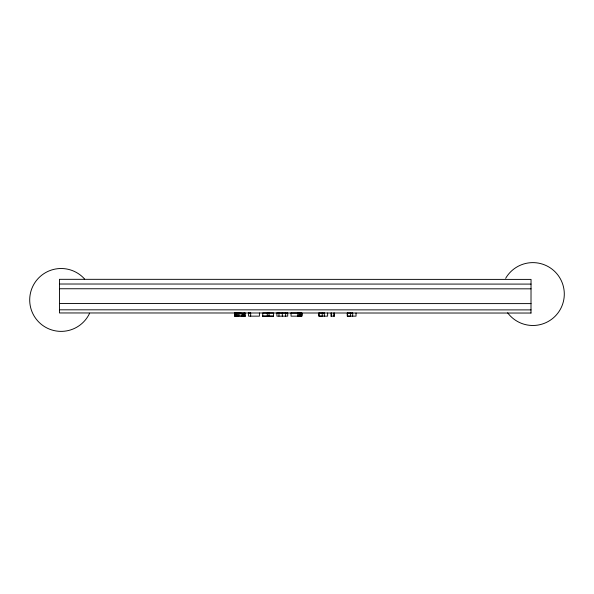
<?xml version="1.0" encoding="UTF-8"?>
<svg xmlns="http://www.w3.org/2000/svg" width="594" height="594" viewBox="0 0 594 594"><rect width="100%" height="100%" fill="white"/><g stroke="black" fill="none" stroke-linecap="round" stroke-linejoin="round"><path stroke-width="0.89" d="M238.394 316.149L234.526 316.149L234.526 312.993L241.803 313.008L241.803 316.157M241.082 316.134L245.263 316.142L243.986 316.157L243.986 313.008L245.263 313.008L245.263 316.149L234.779 316.134L234.526 312.993M235.202 316.149L235.202 313.008M235.796 316.157L235.796 313.008M236.553 316.157L236.553 313.008M237.481 316.157L237.489 313.008M238.588 316.157L238.588 313.008M239.85 316.157L239.85 313.008M242.634 316.157L242.634 313.008M243.362 316.157L243.362 313.008M244.513 316.157L244.513 313.008M248.596 312.993L248.589 316.157L259.415 316.142L259.415 312.993M250.668 316.157L250.668 312.993M262.741 316.134L262.741 312.993L273.567 313.001L273.567 316.142L262.741 316.142L273.567 316.142M267.293 316.157L267.293 313.016M269.023 316.157L269.023 313.016M276.893 312.993L276.893 316.164L285.647 316.164L287.719 316.142L287.719 313.001M278.972 316.164L278.972 313.016L287.719 313.016M282.306 316.157L282.306 313.016M285.647 316.164L285.647 313.016M291.045 313.001L291.045 316.164L300.735 316.157M297.772 316.164L297.772 313.023M298.856 316.164L298.864 313.023M298.975 316.164L299.799 316.149L299.777 313.023M301.121 313.016L301.121 316.164C302.561 316.476 302.702 311.865 300.534 313.023L300.534 316.164L297.95 316.142M301.537 316.164L301.537 313.001M301.871 316.149L300.534 316.142L301.789 316.149L301.789 313.001L301.366 313.008M318.889 313.001L318.889 316.149L327.643 316.149L327.643 313.001M322.23 313.023L322.23 316.171L319.008 316.164L319.008 313.016L324.302 313.023M324.302 316.171L324.302 313.008M331.036 316.149L331.593 316.149L331.036 316.149L331.036 313.008L331.593 313.008L331.593 316.149L334.37 316.149L334.37 313.008L333.813 313.008L333.813 316.149L334.37 316.149M347.275 313.008L347.275 316.149L356.029 316.157L356.029 313.008M350.616 313.031L350.616 316.171L347.393 316.164L347.393 313.023L352.688 313.031M352.688 316.171L352.688 313.008M301.366 313.008L301.745 313.008M242.07 316.149L243.31 316.149L242.812 316.142M59.452 284.014L531.043 284.095M59.452 288.751L531.043 288.833M59.452 303.527L531.043 303.608M59.452 309.816L531.043 309.897M531.043 313.038L59.452 312.956L59.452 279.321L531.043 279.403L530.991 313.038M248.596 313.016L250.668 313.016M276.893 313.016L278.972 313.016M291.045 313.023L300.534 313.023M89.62 313.238A31.437 31.437 0 0 1 44.112 326.373A31.437 31.437 0 0 1 37.251 279.507A31.437 31.437 0 0 1 84.615 279.039M505.643 278.341A31.437 31.437 0 0 1 552.123 269.208A31.437 31.437 0 0 1 554.878 316.498A31.437 31.437 0 0 1 507.647 312.823M236.724 316.134L237.348 316.149L236.724 316.134"/></g></svg>
